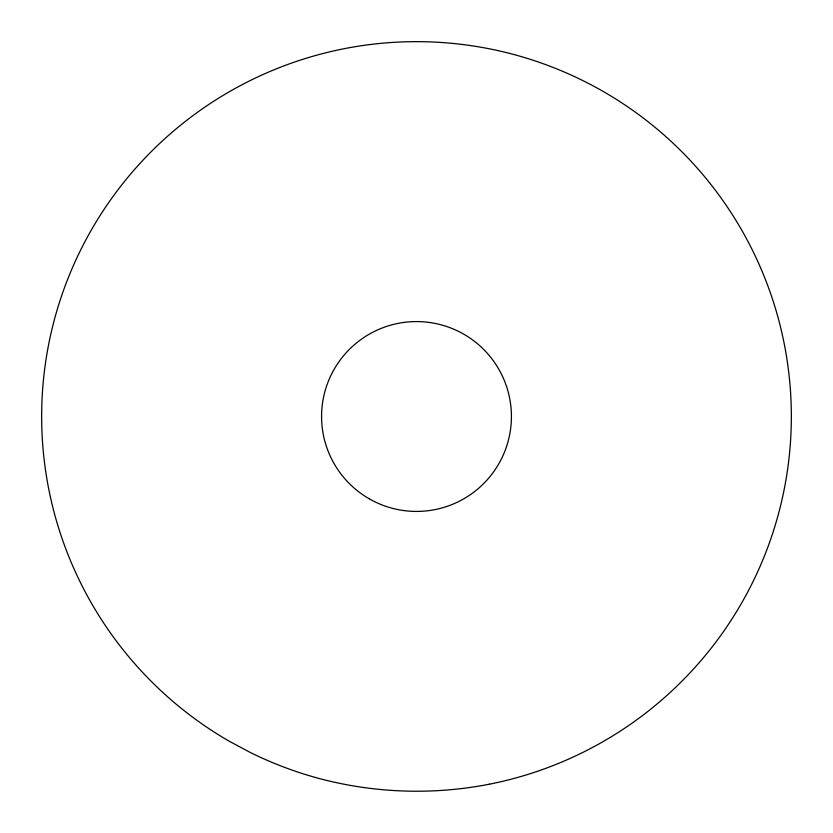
<?xml version="1.0" encoding="UTF-8"?>
<svg xmlns="http://www.w3.org/2000/svg" width="833" height="833" viewBox="0 0 833 833"><rect width="100%" height="100%" fill="white"/><g stroke="black" fill="none" stroke-linecap="round" stroke-linejoin="round"><path stroke-width="1.25" d="M489.627 784.145C433.431 795.192 374.84 793.276 319.487 778.574A374.85 374.85 0 0 1 250.712 752.688L229.075 741.131A374.85 374.85 0 0 1 157.291 145.723A374.85 374.85 0 0 1 748.992 243.413A374.85 374.85 0 0 1 489.627 784.145M369.04 498.707A94.92 94.92 0 0 0 511.42 416.5A94.92 94.92 0 0 0 369.04 334.293A94.92 94.92 0 0 0 369.04 498.707"/></g></svg>
